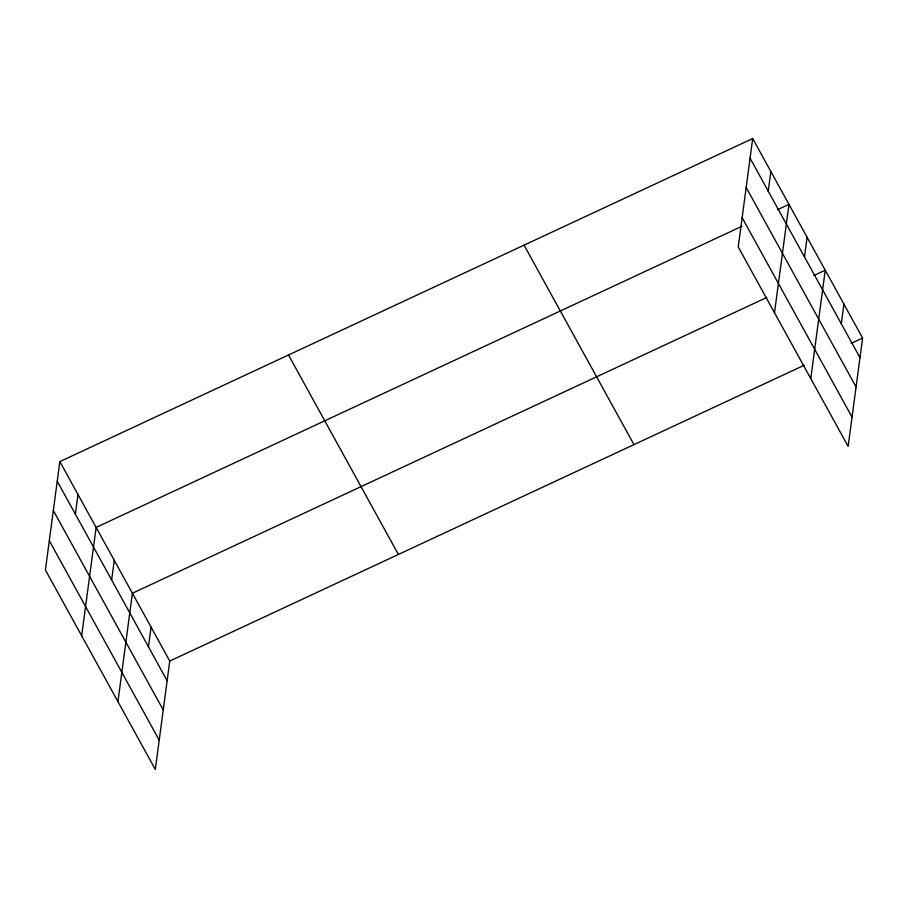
<?xml version="1.0" encoding="UTF-8"?>
<svg xmlns="http://www.w3.org/2000/svg" width="908" height="908" viewBox="0 0 908 908"><rect width="100%" height="100%" fill="white"/><g stroke="black" fill="none" stroke-linecap="round" stroke-linejoin="round"><path stroke-width="1.36" d="M59.86 461.593L45.4 569.974L155.302 769.451L169.762 661.058L59.86 461.593L752.698 138.549L862.6 338.026L848.14 446.407L738.238 246.942L752.698 138.549M75.375 514.144L77.997 494.497M81.663 635.804L96.123 527.412L741.972 226.296M111.639 579.974L114.26 560.327M117.938 701.623L132.398 593.242L766.806 297.449M148.458 646.791L151.08 627.144M768.213 191.111L770.835 171.464M774.501 312.761L788.973 204.379L777.532 209.714M804.477 256.941L807.099 237.294M810.776 378.591L825.236 270.209L813.806 275.533M841.296 323.759L843.918 304.112M169.762 661.058L804.17 365.266M851.171 343.349L862.6 338.026M750.076 158.196L859.978 357.673M746.172 187.479L856.074 386.956M742.142 217.659L852.045 417.124M524.064 245.16L633.966 444.625M288.494 354.983L398.396 554.459M57.238 481.24L167.14 680.705M53.334 510.523L163.236 709.988M49.304 540.691L159.206 740.168"/></g></svg>
